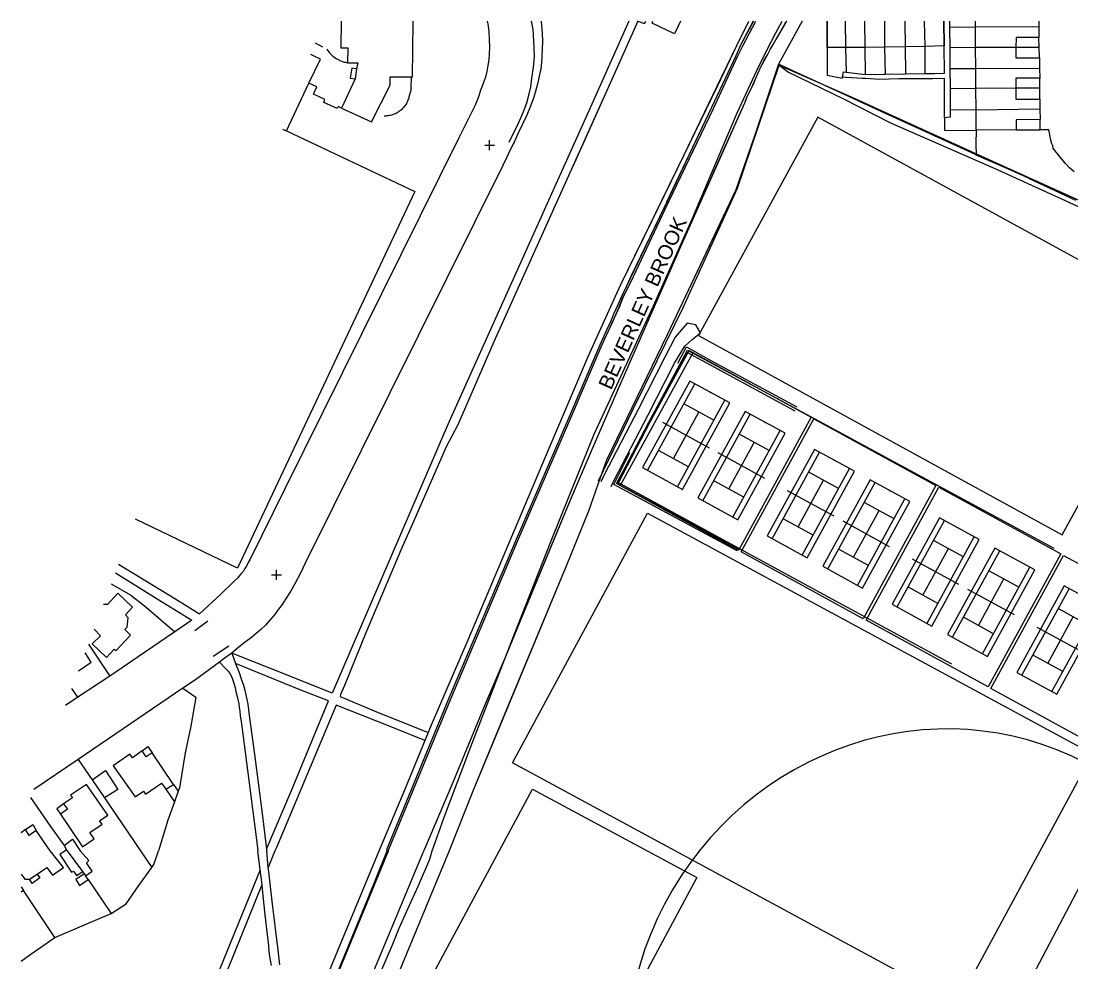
# Model space of a CAD drawing. Header units: millimetres. Extents: x 521005098 to 522149999836, y 174611071 to 175300000107.
# Drawn here: x 521550000236 to 521803461790, y 175072956988 to 175300000000 of the extents above; entities that cross this region are included whole.
import ezdxf

# ---------------------------------------------------------------- set-up
doc = ezdxf.new("R2010")
doc.units = ezdxf.units.MM
doc.header["$LTSCALE"] = 200
for name, color, linetype in [('0-35TEXT', 3, 'Continuous'), ('siteplan$0$0-35TEXT', 3, 'Continuous'), ('siteplan$0$siteplan$0$10', 1, 'Continuous'), ('siteplan$0$siteplan$0$11', 1, 'Continuous'), ('siteplan$0$siteplan$0$12', 1, 'Continuous'), ('siteplan$0$siteplan$0$13', 1, 'Continuous'), ('siteplan$0$siteplan$0$14', 1, 'Continuous'), ('siteplan$0$siteplan$0$15', 1, 'Continuous'), ('siteplan$0$siteplan$0$17', 1, 'Continuous'), ('siteplan$0$siteplan$0$18', 1, 'Continuous'), ('siteplan$0$siteplan$0$19', 1, 'Continuous'), ('siteplan$0$siteplan$0$20', 1, 'Continuous'), ('siteplan$0$siteplan$0$21', 1, 'Continuous'), ('siteplan$0$siteplan$0$23', 1, 'Continuous'), ('siteplan$0$siteplan$0$25', 1, 'Continuous'), ('siteplan$0$siteplan$0$26', 1, 'Continuous'), ('siteplan$0$siteplan$0$28', 1, 'Continuous'), ('siteplan$0$siteplan$0$34', 1, 'Continuous'), ('siteplan$0$siteplan$0$37', 1, 'Continuous'), ('siteplan$0$siteplan$0$5', 1, 'Continuous'), ('siteplan$0$siteplan$0$8', 1, 'Continuous'), ('siteplan$0$siteplan$0$9', 1, 'Continuous'), ('siteplan$0$siteplan$0$ARUP_TEXT', 2, 'Continuous')]:
    doc.layers.add(name, color=color, linetype=linetype)
doc.layers.get('siteplan$0$0-35TEXT').off()
doc.styles.add('siteplan$0$siteplan$0$Arial', font='arial.ttf', dxfattribs={"width": 0.65})

# ---------------------------------------------------------------- blocks, each defined once
blk = doc.blocks.new('siteplan$0$siteplan')
at = {"layer": 'siteplan$0$siteplan$0$10', "color": 8}
for p, q in [((21162.43, 75200), (21162.56, 75199.31)), ((21175.47, 75200), (21175.56, 75198.94)), ((21196.6, 75200), (21188, 75180.69)), ((21198.75, 75199.94), (21192.81, 75186.62)), ((21198.58, 75200), (21198.75, 75199.94)), ((21198.75, 75199.94), (21200.38, 75199.38)), ((21200.38, 75199.38), (21200.66, 75200)), ((21202.19, 75199.5), (21202.36, 75200)), ((21209.03, 75200), (21207.62, 75196.94)), ((21238.36, 75200), (21232.69, 75189.62)), ((21273.94, 75200), (21273.94, 75198.56)), ((21162.56, 75199.31), (21162.81, 75197.44)), ((21162.81, 75197.44), (21162.94, 75195.56)), ((21175.56, 75198.94), (21175.69, 75197.06)), ((21175.69, 75197.06), (21175.75, 75195.12)), ((21207.62, 75196.94), (21202.19, 75199.5)), ((21273.94, 75198.56), (21275, 75198.62)), ((21273.94, 75198.56), (21273.94, 75196.06)), ((21120.93, 75194.71), (21122.69, 75193.75)), ((21162.94, 75195.56), (21163, 75193.69)), ((21175.75, 75195.12), (21175.69, 75193.31)), ((21123.75, 75193.19), (21123.94, 75192.94)), ((21123.94, 75192.94), (21124.12, 75192.69)), ((21124.12, 75192.69), (21124.31, 75192.44)), ((21124.31, 75192.44), (21124.5, 75192.25)), ((21124.5, 75192.25), (21124.69, 75192)), ((21124.69, 75192), (21124.94, 75191.81)), ((21162.94, 75192.12), (21162.81, 75190.62)), ((21163, 75193.69), (21162.94, 75192.12)), ((21175.69, 75193.31), (21175.62, 75191.5)), ((21244.38, 75193.62), (21244.38, 75186.94)), ((21248.88, 75193.62), (21249, 75187.69)), ((21253.69, 75187.12), (21253.62, 75193.62)), ((21258.25, 75193.69), (21258.38, 75187.19)), ((21263.38, 75187.31), (21263.31, 75193.81)), ((21267.94, 75193.88), (21268, 75187.38)), ((21272.62, 75192.88), (21272.62, 75194)), ((21124.94, 75191.81), (21125.12, 75191.62)), ((21125.12, 75191.62), (21125.38, 75191.44)), ((21125.38, 75191.44), (21125.75, 75191.12)), ((21125.75, 75191.12), (21126, 75190.94)), ((21126, 75190.94), (21126.31, 75190.81)), ((21126.31, 75190.81), (21126.56, 75190.69)), ((21126.56, 75190.69), (21126.81, 75190.5)), ((21126.81, 75190.5), (21127.12, 75190.44)), ((21127.12, 75190.44), (21127.38, 75190.31)), ((21127.38, 75190.31), (21127.69, 75190.19)), ((21127.69, 75190.19), (21127.94, 75190.12)), ((21127.94, 75190.12), (21128.25, 75190.06)), ((21128.25, 75190.06), (21128.75, 75189.94)), ((21162.81, 75190.62), (21162.62, 75189.25)), ((21175.5, 75190), (21175.38, 75188.5)), ((21175.62, 75191.5), (21175.5, 75190)), ((21232.62, 75189.38), (21227, 75172.5)), ((21232.69, 75189.62), (21232.62, 75189.38)), ((21236.12, 75188), (21232.69, 75189.62)), ((21162.38, 75187.81), (21162, 75186.5)), ((21162.62, 75189.25), (21162.38, 75187.81)), ((21175.38, 75188.5), (21175, 75186.75)), ((21265.12, 75174.75), (21236.12, 75188)), ((21244.38, 75186.94), (21248.06, 75186.25)), ((21248.12, 75186.44), (21248.38, 75187.75)), ((21248.38, 75187.75), (21249, 75187.69)), ((21249, 75187.69), (21253.69, 75187.12)), ((21253.69, 75187.12), (21258.19, 75187.19)), ((21258.19, 75187.19), (21258.38, 75187.19)), ((21258.38, 75187.19), (21263.38, 75187.31)), ((21263.38, 75187.31), (21268, 75187.38)), ((21268, 75187.38), (21270.38, 75187.38)), ((21121.38, 75184.12), (21119.44, 75185)), ((21144.06, 75186.56), (21144, 75183.56)), ((21161.19, 75184.31), (21160.81, 75183.31)), ((21161.56, 75185.19), (21161.19, 75184.31)), ((21162, 75186.5), (21161.56, 75185.19)), ((21174.62, 75185.12), (21174.19, 75183.31)), ((21175, 75186.75), (21174.62, 75185.12)), ((21192.81, 75186.62), (21183.06, 75164.94)), ((21248.06, 75186.25), (21248.12, 75186.44)), ((21249, 75186.38), (21248.12, 75186.44)), ((21252.88, 75186.12), (21249, 75186.38)), ((21253.75, 75186.12), (21252.88, 75186.12)), ((21257, 75185.94), (21253.75, 75186.12)), ((21261.81, 75186.06), (21257, 75185.94)), ((21272.69, 75186.12), (21261.81, 75186.06)), ((21272.69, 75178.56), (21272.69, 75186.12)), ((21120.56, 75182.38), (21121.38, 75184.12)), ((21123.31, 75181.12), (21120.56, 75182.38)), ((21143.62, 75182), (21143.56, 75181.75)), ((21143.69, 75182.25), (21143.62, 75182)), ((21143.94, 75183), (21143.69, 75182.25)), ((21144, 75183.56), (21143.94, 75183)), ((21160.5, 75182.25), (21160.12, 75181.12)), ((21160.81, 75183.31), (21160.5, 75182.25)), ((21174.19, 75183.31), (21173.69, 75181.62)), ((21123, 75180.38), (21123.31, 75181.12)), ((21126.25, 75178.94), (21123, 75180.38)), ((21126.5, 75179.38), (21126.25, 75178.94)), ((21127.31, 75179), (21126.5, 75179.38)), ((21142.44, 75179.38), (21142.25, 75179.19)), ((21142.56, 75179.56), (21142.44, 75179.38)), ((21142.81, 75179.88), (21142.56, 75179.56)), ((21142.94, 75180.12), (21142.81, 75179.88)), ((21143.06, 75180.31), (21142.94, 75180.12)), ((21143.12, 75180.56), (21143.06, 75180.31)), ((21143.25, 75180.81), (21143.12, 75180.56)), ((21143.31, 75181), (21143.25, 75180.81)), ((21143.44, 75181.25), (21143.31, 75181)), ((21143.5, 75181.5), (21143.44, 75181.25)), ((21143.56, 75181.75), (21143.5, 75181.5)), ((21159.5, 75179.75), (21158.81, 75178.31)), ((21160.12, 75181.12), (21159.5, 75179.75)), ((21172.88, 75179.44), (21172, 75177.31)), ((21173.69, 75181.62), (21172.88, 75179.44)), ((21188, 75180.69), (21181.25, 75165.62)), ((21138.06, 75177.06), (21137.62, 75177.06)), ((21138.31, 75177.12), (21138.06, 75177.06)), ((21138.56, 75177.12), (21138.31, 75177.12)), ((21138.81, 75177.19), (21138.56, 75177.12)), ((21139.06, 75177.25), (21138.81, 75177.19)), ((21139.31, 75177.31), (21139.06, 75177.25)), ((21139.56, 75177.38), (21139.31, 75177.31)), ((21139.75, 75177.44), (21139.56, 75177.38)), ((21140, 75177.56), (21139.75, 75177.44)), ((21140.25, 75177.62), (21140, 75177.56)), ((21140.5, 75177.75), (21140.25, 75177.62)), ((21140.69, 75177.88), (21140.5, 75177.75)), ((21140.94, 75178), (21140.69, 75177.88)), ((21141.12, 75178.19), (21140.94, 75178)), ((21141.31, 75178.31), (21141.12, 75178.19)), ((21141.5, 75178.44), (21141.31, 75178.31)), ((21141.75, 75178.62), (21141.5, 75178.44)), ((21141.94, 75178.81), (21141.75, 75178.62)), ((21142.06, 75179), (21141.94, 75178.81)), ((21142.25, 75179.19), (21142.06, 75179)), ((21158.81, 75178.31), (21155.62, 75171.81)), ((21172, 75177.31), (21169.81, 75172.81)), ((21272.75, 75176.69), (21272.69, 75178.56)), ((21155.62, 75171.81), (21113.56, 75087.12)), ((21114, 75173.5), (21145, 75158.94)), ((21169.81, 75172.81), (21168.94, 75170.81)), ((21227, 75172.5), (21226.62, 75171.38)), ((21168.94, 75170.81), (21168, 75168.94)), ((21226.62, 75171.38), (21222.38, 75159.31)), ((21167.12, 75167.06), (21166.19, 75165.19)), ((21168, 75168.94), (21167.12, 75167.06)), ((21166.19, 75165.19), (21118.5, 75069.31)), ((21222.38, 75159.31), (21205.81, 75124.38)), ((21145, 75158.94), (21102.19, 75068.12)), ((21205.81, 75124.38), (21191.19, 75094.12)), ((21208.38, 75117.5), (21210.5, 75121.44)), ((21210.5, 75121.44), (21216.56, 75118.12)), ((21210.62, 75120.12), (21201.75, 75103.44)), ((21236.69, 75106), (21210.62, 75120.12)), ((21216.56, 75118.12), (21237.12, 75107)), ((21201.75, 75103.44), (21193.94, 75088.44)), ((21192.94, 75088.31), (21196.81, 75096)), ((21191.19, 75094.12), (21189.69, 75089.88)), ((21189.69, 75089.88), (21186.88, 75081.88)), ((21222.75, 75072.31), (21192.94, 75088.31)), ((21193.94, 75088.44), (21223, 75072.81)), ((21113.56, 75087.12), (21105.25, 75070.25)), ((21186.88, 75081.88), (21181.62, 75069)), ((21102.19, 75068.12), (21077.63, 75079.92)), ((21105.25, 75070.25), (21104.81, 75069.5)), ((21073.54, 75069.08), (21087.06, 75060.81)), ((21104, 75068), (21103.62, 75067.38)), ((21104.38, 75068.62), (21104, 75068)), ((21104.81, 75069.5), (21104.38, 75068.62)), ((21118.5, 75069.31), (21117.38, 75066.88)), ((21181.62, 75069), (21159, 75014.38)), ((21072.77, 75067.02), (21083.88, 75060.12)), ((21102.19, 75065.69), (21101.38, 75065)), ((21102.81, 75066.44), (21102.19, 75065.69)), ((21103.19, 75066.88), (21102.81, 75066.44)), ((21103.62, 75067.38), (21103.19, 75066.88)), ((21117.38, 75066.88), (21116.06, 75064.38)), ((21071.76, 75064.35), (21076.5, 75061.62)), ((21101.38, 75065), (21098.12, 75061.81)), ((21116.06, 75064.38), (21115, 75062.5)), ((21076.5, 75061.62), (21080.19, 75058.75)), ((21083.88, 75060.12), (21091.19, 75055.62)), ((21087.06, 75060.81), (21093.06, 75057.12)), ((21098.12, 75061.81), (21093.06, 75057.12)), ((21113.81, 75060.62), (21113, 75059.38)), ((21115, 75062.5), (21113.81, 75060.62)), ((21080.19, 75058.75), (21087.12, 75052.81)), ((21112.12, 75058.25), (21111.12, 75056.88)), ((21113, 75059.38), (21112.12, 75058.25)), ((21091.19, 75055.62), (21087.12, 75052.81)), ((21095.06, 75055.31), (21091.88, 75053)), ((21110, 75055.56), (21108.94, 75054.38)), ((21111.12, 75056.88), (21110, 75055.56)), ((21086.88, 75052.62), (21071.38, 75042.12)), ((21087.12, 75052.81), (21086.88, 75052.62)), ((21107.75, 75053.25), (21106.69, 75052.38)), ((21108.94, 75054.38), (21107.75, 75053.25)), ((21103.81, 75050.12), (21102.12, 75048.75)), ((21105.56, 75051.38), (21103.81, 75050.12)), ((21106.69, 75052.38), (21105.56, 75051.38)), ((21066.27, 75049.79), (21071.38, 75042.12)), ((21096.38, 75046.88), (21100.12, 75049.38)), ((21100.62, 75047.5), (21099, 75046.31)), ((21100.81, 75047.62), (21100.62, 75047.5)), ((21102.12, 75048.75), (21100.81, 75047.62)), ((21100.81, 75047.62), (21101.69, 75045.12)), ((21097.88, 75045.5), (21091.81, 75041.06)), ((21099, 75046.31), (21097.88, 75045.5)), ((21097.88, 75045.5), (21099.38, 75043.88)), ((21101.69, 75045.12), (21102.62, 75042.94)), ((21099.38, 75043.88), (21099.88, 75043.38)), ((21099.88, 75043.38), (21100.25, 75042.88)), ((21100.25, 75042.88), (21100.62, 75042.31)), ((21102.62, 75042.94), (21103.12, 75041.44)), ((21071.38, 75042.12), (21063.69, 75037)), ((21091.81, 75041.06), (21089.06, 75039.19)), ((21100.62, 75042.31), (21100.94, 75041.62)), ((21100.94, 75041.62), (21101.38, 75040.19)), ((21101.38, 75040.19), (21101.62, 75039.25)), ((21103.12, 75041.44), (21103.62, 75039.94)), ((21103.62, 75039.94), (21103.94, 75038.75)), ((21063.69, 75037), (21062.25, 75039.15)), ((21089.06, 75039.19), (21063.81, 75022)), ((21089.06, 75039.19), (21092.19, 75037)), ((21101.62, 75039.25), (21101.81, 75038.38)), ((21101.81, 75038.38), (21102.12, 75037.19)), ((21103.94, 75038.75), (21104.19, 75037.62)), ((21104.19, 75037.62), (21104.5, 75036.44)), ((21063.69, 75037), (21060.69, 75035)), ((21092.19, 75037), (21090.94, 75030.06)), ((21102.12, 75037.19), (21102.38, 75036.12)), ((21102.38, 75036.12), (21102.56, 75035.38)), ((21102.56, 75035.38), (21102.62, 75034.62)), ((21104.5, 75036.44), (21104.69, 75035.31)), ((21104.69, 75035.31), (21104.88, 75034)), ((21102.62, 75034.62), (21102.81, 75033.62)), ((21102.81, 75033.62), (21102.88, 75032.56)), ((21102.88, 75032.56), (21103, 75031.62)), ((21104.88, 75034), (21105.06, 75032.62)), ((21105.06, 75032.62), (21106.19, 75023.88)), ((21090.94, 75030.06), (21089.62, 75023.62)), ((21103, 75031.62), (21103.19, 75030.56)), ((21103.19, 75030.56), (21106.69, 75003.25)), ((21089.62, 75023.62), (21088.19, 75015.19)), ((21106.19, 75023.88), (21108.06, 75009.62)), ((21063.81, 75022), (21053.06, 75014.77)), ((21063.81, 75022), (21067.19, 75017.12)), ((21067.19, 75017.12), (21070.38, 75019.31)), ((21067.19, 75017.12), (21070.12, 75012.75)), ((21070.38, 75019.31), (21073.38, 75014.75)), ((21073.38, 75014.75), (21070.12, 75012.75)), ((21084.94, 75014.81), (21087, 75011.81)), ((21086.81, 75016), (21087.88, 75014.38)), ((21088.19, 75015.19), (21087.88, 75014.38)), ((21052.31, 75012.81), (21057.12, 75005.88)), ((21070.12, 75012.75), (21078.81, 75000)), ((21087.88, 75014.38), (21087, 75011.81)), ((21159, 75014.38), (21153.25, 75000)), ((21087, 75011.81), (21085.38, 75007.38)), ((21108.06, 75009.62), (21109.19, 75000.38)), ((21085.38, 75007.38), (21083.12, 75000)), ((21057.12, 75005.88), (21060.38, 75001.25)), ((21060.38, 75001.25), (21062.38, 75002.81)), ((21062.38, 75002.81), (21064.25, 75000)), ((21106.69, 75003.25), (21107.12, 75000)), ((21060.62, 75000), (21059.38, 74999.12)), ((21060.38, 75001.25), (21061, 75000.25)), ((21061, 75000.25), (21060.62, 75000)), ((21061, 75000.25), (21061.19, 75000)), ((21064.88, 74995), (21061.19, 75000)), ((21066.38, 74997.62), (21064.25, 75000)), ((21078.81, 75000), (21081.56, 74996)), ((21082.06, 74996.69), (21083.12, 75000)), ((21107.69, 74995.44), (21107.12, 75000)), ((21109.19, 75000.38), (21109.25, 75000)), ((21109.62, 74996), (21109.25, 75000)), ((21153.25, 75000), (21138, 74963.25)), ((21059.38, 74999.12), (21062.19, 74994.88)), ((21065.81, 74997.12), (21066.38, 74997.62)), ((21067.19, 74995.06), (21065.81, 74997.12)), ((21062.19, 74994.88), (21062.69, 74995.12)), ((21062.69, 74995.12), (21063.38, 74994.06)), ((21065.25, 74994.44), (21063.19, 74993.06)), ((21063.38, 74994.06), (21064.88, 74995)), ((21064.88, 74995), (21065.25, 74994.44)), ((21065.25, 74994.44), (21065.56, 74993.94)), ((21065.56, 74993.94), (21067.19, 74995.06)), ((21078.44, 74991.62), (21081.56, 74996)), ((21081.56, 74996), (21082.06, 74996.69)), ((21108.12, 74991.88), (21107.69, 74995.44)), ((21109.75, 74994.94), (21109.62, 74996)), ((21110.56, 74987.88), (21109.75, 74994.94)), ((21063.19, 74993.06), (21064.12, 74991.62)), ((21064.12, 74991.62), (21066.19, 74993.06)), ((21066.19, 74993.06), (21065.56, 74993.94)), ((21066.19, 74993.06), (21071.75, 74984.88)), ((21108.25, 74990.75), (21108.12, 74991.88)), ((21050, 74991.3), (21050.56, 74990.44)), ((21058.12, 74979.12), (21050.56, 74990.44)), ((21075.38, 74987.25), (21078.44, 74991.62)), ((21108.88, 74984.56), (21108.25, 74990.75)), ((21071.75, 74984.88), (21075.38, 74987.25)), ((21111.31, 74981.88), (21110.56, 74987.88)), ((21065.31, 74982.12), (21071.75, 74984.88)), ((21109.75, 74977.06), (21108.88, 74984.56)), ((21058.12, 74979.12), (21065.31, 74982.12)), ((21112.12, 74975.44), (21111.31, 74981.88)), ((21052.12, 74974.94), (21058.12, 74979.12)), ((21109.88, 74975.69), (21109.75, 74977.06)), ((21050, 74973.41), (21052.12, 74974.94)), ((21110.12, 74974), (21109.88, 74975.69)), ((21110.38, 74972.38), (21110.12, 74974)), ((21112.44, 74972.5), (21112.12, 74975.44))]:
    blk.add_line(p, q, dxfattribs=at)
at = {"layer": 'siteplan$0$siteplan$0$11', "color": 8}
for p, q in [((21224.06, 75194.06), (21227.18, 75200)), ((21233.62, 75198.19), (21234.5, 75199.69)), ((21234.5, 75199.69), (21234.68, 75200)), ((21232.75, 75196.69), (21233.62, 75198.19)), ((21231.38, 75194.31), (21232.06, 75195.5)), ((21232.06, 75195.5), (21232.75, 75196.69)), ((21222.81, 75191.44), (21224.06, 75194.06)), ((21230.06, 75191.88), (21230.69, 75193.12)), ((21230.69, 75193.12), (21231.38, 75194.31)), ((21217, 75178.88), (21222.81, 75191.44)), ((21228.38, 75188.81), (21229.19, 75190.38)), ((21229.19, 75190.38), (21230.06, 75191.88)), ((21227.19, 75186.19), (21228.38, 75188.81)), ((21226, 75183.5), (21226.62, 75184.81)), ((21226.62, 75184.81), (21227.19, 75186.19)), ((21224.56, 75180.31), (21225.19, 75181.94)), ((21225.19, 75181.94), (21226, 75183.5)), ((21218.88, 75167.56), (21224.56, 75180.31)), ((21206.06, 75156.19), (21217, 75178.88)), ((21212.69, 75153.62), (21218.88, 75167.56))]:
    blk.add_line(p, q, dxfattribs=at)
at = {"layer": 'siteplan$0$siteplan$0$12', "color": 8}
for p, q in [((21222.69, 75194.25), (21225.49, 75200)), ((21217.94, 75184.31), (21222.69, 75194.25)), ((21209.88, 75167.62), (21217.94, 75184.31)), ((21204.56, 75156.75), (21209.88, 75167.62))]:
    blk.add_line(p, q, dxfattribs=at)
at = {"layer": 'siteplan$0$siteplan$0$13', "color": 8}
for p, q in [((21226.62, 75200), (21223.62, 75194.31)), ((21223.62, 75194.31), (21222.38, 75191.62)), ((21222.38, 75191.62), (21216.56, 75179.12)), ((21216.56, 75179.12), (21205.69, 75156.31))]:
    blk.add_line(p, q, dxfattribs=at)
at = {"layer": 'siteplan$0$siteplan$0$14', "color": 8}
for p, q in [((21244.38, 75193.62), (21244.38, 75200)), ((21272.55, 75200), (21272.62, 75194)), ((21280.19, 75198.62), (21280.19, 75200)), ((21295.5, 75200), (21295.5, 75198.69)), ((21280.19, 75193.62), (21280.19, 75198.62)), ((21295.5, 75198.69), (21295.5, 75196.06)), ((21290, 75196.06), (21289.94, 75193.62)), ((21295.5, 75196.06), (21290, 75196.06)), ((21248.88, 75193.62), (21244.38, 75193.62)), ((21253.62, 75193.62), (21248.88, 75193.62)), ((21258.25, 75193.69), (21253.62, 75193.62)), ((21263.31, 75193.81), (21258.25, 75193.69)), ((21267.94, 75193.88), (21263.31, 75193.81)), ((21272.62, 75194), (21267.94, 75193.88)), ((21280.31, 75188.56), (21280.19, 75193.62)), ((21289.94, 75193.62), (21289.94, 75191.12)), ((21289.94, 75191.12), (21295.62, 75191.12)), ((21295.62, 75191.12), (21295.62, 75188.62)), ((21280.31, 75183.75), (21280.31, 75188.56)), ((21295.62, 75188.62), (21295.69, 75186.19)), ((21295.69, 75186.19), (21289.94, 75186.25)), ((21289.94, 75186.25), (21289.94, 75183.81)), ((21280.38, 75178.62), (21280.31, 75183.75)), ((21289.94, 75183.81), (21289.94, 75181.19)), ((21289.94, 75181.19), (21295.69, 75181.19)), ((21295.69, 75181.19), (21295.69, 75178.81)), ((21280.38, 75173.69), (21280.38, 75178.62)), ((21295.69, 75178.81), (21295.75, 75176.25)), ((21295.75, 75176.25), (21290, 75176.19)), ((21290, 75176.19), (21290, 75173.81)), ((21290, 75173.81), (21280.38, 75173.69))]:
    blk.add_line(p, q, dxfattribs=at)
at = {"layer": 'siteplan$0$siteplan$0$15', "color": 8}
for p, q in [((21226.61, 75200), (21223.61, 75194.31)), ((21223.61, 75194.31), (21222.37, 75191.62)), ((21222.37, 75191.62), (21216.55, 75179.12)), ((21216.55, 75179.12), (21204.99, 75154.88)), ((21204.99, 75154.88), (21197.18, 75138.62)), ((21197.18, 75138.62), (21195.99, 75136.12)), ((21194.8, 75133.62), (21193.93, 75131.56)), ((21195.99, 75136.12), (21194.8, 75133.62)), ((21193.93, 75131.56), (21192.99, 75129.5)), ((21192.99, 75129.5), (21192.18, 75127.5)), ((21192.18, 75127.5), (21191.19, 75125.5)), ((21190.37, 75123.62), (21189.5, 75121.69)), ((21191.19, 75125.5), (21190.37, 75123.62)), ((21189.5, 75121.69), (21181.69, 75103.44)), ((21181.69, 75103.44), (21169.38, 75075)), ((21169.38, 75075), (21153.19, 75036.81)), ((21153.19, 75036.81), (21138.12, 75000.19)), ((21133.62, 74988.38), (21138.31, 75000)), ((21138.12, 75000.19), (21138.31, 75000)), ((21126.06, 74970), (21133.62, 74988.38))]:
    blk.add_line(p, q, dxfattribs=at)
at = {"layer": 'siteplan$0$siteplan$0$17', "color": 8}
for p, q in [((21129.75, 75188.62), (21129.38, 75186.25)), ((21130.94, 75188.44), (21129.75, 75188.62)), ((21129.38, 75186.25), (21130.56, 75186.06))]:
    blk.add_line(p, q, dxfattribs=at)
at = {"layer": 'siteplan$0$siteplan$0$18', "color": 8}
for p, q in [((21196.6, 75200), (21188, 75180.69)), ((21198.75, 75199.94), (21192.81, 75186.62)), ((21198.58, 75200), (21198.75, 75199.94)), ((21198.75, 75199.94), (21200.38, 75199.38)), ((21200.38, 75199.38), (21200.66, 75200)), ((21222.68, 75194.25), (21225.49, 75200)), ((21217.93, 75184.31), (21222.68, 75194.25)), ((21192.81, 75186.62), (21164.06, 75122.69)), ((21209.87, 75167.62), (21217.93, 75184.31)), ((21249, 75186.38), (21248.12, 75186.44)), ((21252.88, 75186.12), (21249, 75186.38)), ((21253.75, 75186.12), (21252.88, 75186.12)), ((21257, 75185.94), (21253.75, 75186.12)), ((21261.81, 75186.06), (21257, 75185.94)), ((21269.81, 75186.06), (21261.81, 75186.06)), ((21188, 75180.69), (21153.25, 75103.5)), ((21202.11, 75151.75), (21209.87, 75167.62)), ((21194.68, 75136.5), (21202.11, 75151.75)), ((21194.18, 75135.44), (21194.68, 75136.5)), ((21186.81, 75119.12), (21194.18, 75135.44)), ((21164.06, 75122.69), (21155.38, 75102.69)), ((21176.49, 75094.94), (21186.81, 75119.12)), ((21153.25, 75103.5), (21125.06, 75038)), ((21155.38, 75102.69), (21152.62, 75097.5)), ((21152.62, 75097.5), (21144.38, 75078.81)), ((21166.81, 75072.12), (21176.49, 75094.94)), ((21144.38, 75078.81), (21141.81, 75073)), ((21141.81, 75073), (21133.19, 75052.5)), ((21157.81, 75050.88), (21166.81, 75072.12)), ((21133.19, 75052.5), (21128, 75039.81)), ((21149, 75030.38), (21157.81, 75050.88)), ((21115.62, 75041.75), (21100.81, 75047.62)), ((21117.5, 75038.75), (21101.69, 75045.12)), ((21125.06, 75038), (21115.62, 75041.75)), ((21124.12, 75036.12), (21117.5, 75038.75)), ((21127.06, 75037.69), (21126.94, 75037.19)), ((21128, 75039.81), (21127.06, 75037.69)), ((21115.25, 75014.5), (21124.12, 75036.12)), ((21126, 75035.12), (21123.38, 75028.75)), ((21138.62, 75030.12), (21126, 75035.12)), ((21126.94, 75037.19), (21135.19, 75033.75)), ((21135.19, 75033.75), (21148.19, 75028.5)), ((21147.38, 75026.56), (21138.62, 75030.12)), ((21142.56, 75014.69), (21149, 75030.38)), ((21123.38, 75028.75), (21111.62, 75000.81)), ((21148.19, 75028.5), (21147.38, 75026.56)), ((21079.25, 75024.06), (21080.62, 75025.12)), ((21079.25, 75024.06), (21080.62, 75025.12)), ((21080.62, 75025.12), (21081.62, 75023.62)), ((21080.62, 75025.12), (21081.62, 75023.62)), ((21109.19, 75000.38), (21115.25, 75014.5)), ((21136.38, 75000), (21142.56, 75014.69)), ((21060.25, 75011.31), (21058.62, 75010.12)), ((21058.62, 75010.12), (21059.5, 75008.81)), ((21111.25, 75000), (21109.62, 74996)), ((21111.62, 75000.81), (21111.25, 75000)), ((21126.38, 74975.94), (21136.38, 75000)), ((21053.88, 74994.38), (21054.5, 74993.44)), ((21107.69, 74995.44), (21082.31, 74933.44)), ((21052.69, 74992.12), (21052.06, 74993.12)), ((21054.5, 74993.44), (21052.69, 74992.12)), ((21084.19, 74932.62), (21108.12, 74991.88)), ((21050.56, 74990.44), (21050, 74990.06)), ((21117.69, 74954.69), (21126.38, 74975.94))]:
    blk.add_line(p, q, dxfattribs=at)
at = {"layer": 'siteplan$0$siteplan$0$19', "color": 8}
for p, q in [((21232.87, 75189.4), (21235.1, 75187.7)), ((21235.1, 75187.7), (21248.23, 75181.36)), ((21248.23, 75181.36), (21259.68, 75175.43)), ((21259.68, 75175.43), (21285.4, 75164.24)), ((21285.4, 75164.24), (21314.5, 75150.96)), ((21210.67, 75127.18), (21207.74, 75123.78)), ((21212.78, 75126.74), (21210.67, 75127.18)), ((21213.89, 75124.86), (21212.78, 75126.74)), ((21207.74, 75123.78), (21205.29, 75118.94)), ((21211.86, 75123.24), (21213.89, 75124.86)), ((21207.69, 75117.71), (21210.07, 75121.63)), ((21210.07, 75121.63), (21211.86, 75123.24)), ((21205.29, 75118.94), (21198.86, 75106.36)), ((21201.25, 75105.11), (21207.69, 75117.71)), ((21198.86, 75106.36), (21190.64, 75090.58)), ((21193.04, 75089.33), (21201.25, 75105.11)), ((21190.64, 75090.58), (21189.84, 75088.92)), ((21192.31, 75087.84), (21193.04, 75089.33))]:
    blk.add_line(p, q, dxfattribs=at)
at = {"layer": 'siteplan$0$siteplan$0$20', "color": 8}
for p, q in [((21238.37, 75200), (21232.68, 75189.62)), ((21232.61, 75189.38), (21226.99, 75172.5)), ((21232.68, 75189.62), (21232.61, 75189.38)), ((21226.99, 75172.5), (21226.61, 75171.38)), ((21226.61, 75171.38), (21222.37, 75159.31)), ((21222.37, 75159.31), (21216.18, 75146.25)), ((21216.18, 75146.25), (21205.81, 75124.38)), ((21205.81, 75124.38), (21191.19, 75094.12)), ((21191.19, 75094.12), (21189.68, 75089.88)), ((21189.68, 75089.88), (21186.88, 75081.88)), ((21186.88, 75081.88), (21181.62, 75069)), ((21181.62, 75069), (21166.12, 75031.69)), ((21166.12, 75031.69), (21159, 75014.38)), ((21159, 75014.38), (21153.25, 75000)), ((21153.25, 75000), (21138, 74963.25))]:
    blk.add_line(p, q, dxfattribs=at)
at = {"layer": 'siteplan$0$siteplan$0$21', "color": 8}
for p, q in [((21242.19, 75176.82), (21213.38, 75124.19)), ((21329.91, 75128.8), (21242.19, 75176.82)), ((21301.1, 75076.17), (21329.91, 75128.8)), ((21213.38, 75124.19), (21301.1, 75076.17)), ((21168.54, 75021.2), (21201.06, 75081.38)), ((21201.06, 75081.38), (21308.39, 75023.37)), ((21308.39, 75023.37), (21275.87, 74963.19)), ((21275.87, 74963.19), (21168.54, 75021.2)), ((21277.09, 74937.88), (21319.67, 75018.75)), ((21130.69, 74935.61), (21173.34, 75014.86)), ((21173.34, 75014.86), (21212.97, 74993.53)), ((21212.97, 74993.53), (21170.32, 74914.28))]:
    blk.add_line(p, q, dxfattribs=at)
blk.add_ellipse((21270.74, 74952.73), major_axis=(35.95, 68.46), ratio=0.957346, start_param=0, end_param=6.283175, dxfattribs=at)
at = {"layer": 'siteplan$0$siteplan$0$23', "color": 8}
for p, q in [((21222.69, 75194.25), (21225.49, 75200)), ((21217.94, 75184.31), (21222.69, 75194.25)), ((21209.88, 75167.62), (21217.94, 75184.31)), ((21194.69, 75136.5), (21209.88, 75167.62)), ((21194.19, 75135.44), (21194.69, 75136.5)), ((21186.81, 75119.12), (21194.19, 75135.44)), ((21176.5, 75094.94), (21186.81, 75119.12)), ((21157.81, 75050.88), (21176.5, 75094.94)), ((21149, 75030.38), (21157.81, 75050.88)), ((21142.56, 75014.69), (21149, 75030.38)), ((21136.38, 75000), (21142.56, 75014.69)), ((21126.38, 74975.94), (21136.38, 75000)), ((21117.69, 74954.69), (21126.38, 74975.94))]:
    blk.add_line(p, q, dxfattribs=at)
at = {"layer": 'siteplan$0$siteplan$0$25', "color": 8}
for p, q in [((21222.81, 75159.71), (21232.87, 75189.4)), ((21232.87, 75189.4), (21250.22, 75181.71)), ((21250.22, 75181.71), (21285.2, 75165.84)), ((21285.2, 75165.84), (21315.2, 75152.26)), ((21209.78, 75131.14), (21222.81, 75159.71)), ((21203.44, 75118.16), (21209.78, 75131.14)), ((21202.85, 75106), (21210.76, 75120.66)), ((21210.76, 75120.66), (21240.44, 75104.7)), ((21197.75, 75106.62), (21203.44, 75118.16)), ((21189.27, 75089.17), (21197.75, 75106.62)), ((21201.36, 75103.18), (21202.85, 75106)), ((21240.44, 75104.7), (21264.45, 75091.66)), ((21193.84, 75088.84), (21201.36, 75103.18)), ((21264.45, 75091.66), (21299.05, 75072.92)), ((21233.48, 75067.24), (21193.84, 75088.84)), ((21274.48, 75044.99), (21233.48, 75067.24))]:
    blk.add_line(p, q, dxfattribs=at)
at = {"layer": 'siteplan$0$siteplan$0$26', "color": 8}
for p, q in [((21193.6, 75088.49), (21211.15, 75120.58)), ((21194.52, 75087.99), (21212.07, 75120.07)), ((21211.15, 75120.58), (21240.57, 75104.49)), ((21211.29, 75113.2), (21199.88, 75092.35)), ((21201.09, 75091.69), (21212.49, 75112.55)), ((21220.91, 75107.94), (21211.29, 75113.2)), ((21208.31, 75087.74), (21219.71, 75108.6)), ((21216.1, 75110.57), (21216.01, 75110.4)), ((21207.33, 75094.53), (21213.47, 75105.76)), ((21209.51, 75087.09), (21220.91, 75107.94)), ((21217.08, 75103.79), (21209.86, 75107.73)), ((21224.66, 75105.89), (21213.26, 75085.04)), ((21234.29, 75100.63), (21224.66, 75105.89)), ((21216.01, 75097.07), (21204.79, 75103.22)), ((21214.46, 75084.38), (21225.86, 75105.23)), ((21240.57, 75104.49), (21223.02, 75072.4)), ((21223.7, 75072.03), (21241.24, 75104.12)), ((21229.47, 75103.26), (21229.38, 75103.08)), ((21241.24, 75104.12), (21270.66, 75088.03)), ((21221.68, 75080.43), (21233.08, 75101.29)), ((21220.7, 75087.22), (21226.84, 75098.45)), ((21222.88, 75079.77), (21234.29, 75100.63)), ((21230.45, 75096.47), (21223.23, 75100.42)), ((21210.94, 75092.56), (21203.72, 75096.5)), ((21229.38, 75089.76), (21218.16, 75095.9)), ((21241.39, 75096.75), (21229.98, 75075.89)), ((21231.18, 75075.23), (21242.59, 75096.09)), ((21251.01, 75091.48), (21241.39, 75096.75)), ((21246.2, 75094.11), (21246.1, 75093.94)), ((21199.88, 75092.35), (21209.51, 75087.09)), ((21238.4, 75071.28), (21249.81, 75092.14)), ((21239.6, 75070.63), (21251.01, 75091.48)), ((21247.18, 75087.33), (21239.96, 75091.28)), ((21223.02, 75072.4), (21193.6, 75088.49)), ((21204.7, 75089.72), (21204.79, 75089.89)), ((21224.31, 75085.24), (21217.09, 75089.19)), ((21237.42, 75078.07), (21243.57, 75089.3)), ((21254.76, 75089.43), (21243.35, 75068.58)), ((21244.55, 75067.92), (21255.96, 75088.78)), ((21270.66, 75088.03), (21253.12, 75055.94)), ((21264.38, 75084.17), (21254.76, 75089.43)), ((21246.11, 75080.62), (21234.88, 75086.76)), ((21253.79, 75055.57), (21271.34, 75087.66)), ((21259.57, 75086.8), (21259.47, 75086.63)), ((21271.34, 75087.66), (21300.76, 75071.57)), ((21213.26, 75085.04), (21222.88, 75079.77)), ((21251.77, 75063.97), (21263.18, 75084.83)), ((21252.98, 75063.31), (21264.38, 75084.17)), ((21260.55, 75080.01), (21253.33, 75083.96)), ((21218.07, 75082.41), (21218.16, 75082.58)), ((21250.79, 75070.76), (21256.94, 75081.99)), ((21241.03, 75076.1), (21233.81, 75080.05)), ((21259.48, 75073.3), (21248.25, 75079.44)), ((21271.48, 75080.29), (21260.07, 75059.43)), ((21261.28, 75058.77), (21272.68, 75079.63)), ((21281.11, 75075.02), (21271.48, 75080.29)), ((21229.98, 75075.89), (21239.6, 75070.63)), ((21268.5, 75054.83), (21279.9, 75075.68)), ((21276.29, 75077.65), (21276.2, 75077.48)), ((21234.79, 75073.26), (21234.89, 75073.43)), ((21267.52, 75061.61), (21273.66, 75072.84)), ((21269.7, 75054.17), (21281.11, 75075.02)), ((21277.27, 75070.87), (21270.05, 75074.82)), ((21284.85, 75072.97), (21273.45, 75052.12)), ((21294.48, 75067.71), (21284.85, 75072.97)), ((21253.12, 75055.94), (21223.7, 75072.03)), ((21254.41, 75068.78), (21247.18, 75072.73)), ((21276.2, 75064.16), (21264.98, 75070.3)), ((21274.65, 75051.46), (21286.05, 75072.32)), ((21300.76, 75071.57), (21283.21, 75039.48)), ((21283.89, 75039.11), (21301.44, 75071.2)), ((21289.66, 75070.34), (21289.57, 75070.17)), ((21301.44, 75071.2), (21330.85, 75055.11)), ((21243.35, 75068.58), (21252.98, 75063.31)), ((21281.87, 75047.51), (21293.27, 75068.37)), ((21283.07, 75046.86), (21294.48, 75067.71)), ((21248.16, 75065.95), (21248.26, 75066.12)), ((21280.89, 75054.3), (21287.03, 75065.53)), ((21290.64, 75063.56), (21283.42, 75067.5)), ((21271.13, 75059.64), (21263.91, 75063.59)), ((21289.58, 75056.84), (21278.35, 75062.98)), ((21301.58, 75063.83), (21290.17, 75042.97)), ((21291.37, 75042.32), (21302.78, 75063.17)), ((21311.2, 75058.56), (21301.58, 75063.83)), ((21260.07, 75059.43), (21269.7, 75054.17)), ((21298.59, 75038.37), (21310, 75059.22)), ((21299.8, 75037.71), (21311.2, 75058.56)), ((21307.37, 75054.41), (21300.15, 75058.36)), ((21283.21, 75039.48), (21253.79, 75055.57)), ((21264.89, 75056.8), (21264.98, 75056.98)), ((21284.5, 75052.32), (21277.28, 75056.27)), ((21297.61, 75045.15), (21303.76, 75056.38)), ((21306.3, 75047.7), (21295.07, 75053.84)), ((21273.45, 75052.12), (21283.07, 75046.86)), ((21278.26, 75049.49), (21278.35, 75049.66)), ((21301.22, 75043.18), (21294, 75047.13)), ((21290.17, 75042.97), (21299.8, 75037.71)), ((21294.98, 75040.34), (21295.08, 75040.52)), ((21313.31, 75023.03), (21283.89, 75039.11))]:
    blk.add_line(p, q, dxfattribs=at)
at = {"layer": 'siteplan$0$siteplan$0$28', "color": 8}
for p, q in [((21226.62, 75200), (21223.62, 75194.31)), ((21223.62, 75194.31), (21222.38, 75191.62)), ((21222.38, 75191.62), (21216.56, 75179.12)), ((21216.56, 75179.12), (21205, 75154.88)), ((21205, 75154.88), (21196, 75136.12)), ((21194.81, 75133.62), (21193.94, 75131.56)), ((21196, 75136.12), (21194.81, 75133.62)), ((21193.94, 75131.56), (21193, 75129.5)), ((21193, 75129.5), (21192.19, 75127.5)), ((21192.19, 75127.5), (21191.19, 75125.5)), ((21191.19, 75125.5), (21189.5, 75121.69)), ((21189.5, 75121.69), (21181.69, 75103.44)), ((21181.69, 75103.44), (21169.38, 75075)), ((21169.38, 75075), (21153.19, 75036.81)), ((21153.19, 75036.81), (21138.12, 75000.19)), ((21138.12, 75000.19), (21138.31, 75000))]:
    blk.add_line(p, q, dxfattribs=at)
at = {"layer": 'siteplan$0$siteplan$0$34', "color": 8}
for p, q in [((21232, 75197.12), (21233.53, 75200)), ((21229.94, 75193.12), (21232, 75197.12)), ((21227.38, 75187.88), (21229.94, 75193.12)), ((21224.88, 75182.56), (21227.38, 75187.88)), ((21222.75, 75177.88), (21224.88, 75182.56)), ((21220.69, 75173.12), (21222.75, 75177.88)), ((21211.81, 75152.12), (21220.69, 75173.12)), ((21202.5, 75131.38), (21211.81, 75152.12)), ((21188.19, 75100.44), (21202.5, 75131.38)), ((21177.88, 75074.69), (21188.19, 75100.44)), ((21168.81, 75051.62), (21177.88, 75074.69)), ((21158.38, 75024.88), (21168.81, 75051.62)), ((21152, 75007.88), (21158.38, 75024.88)), ((21149.19, 75000), (21152, 75007.88)), ((21148.56, 74998), (21149.19, 75000)), ((21145.88, 74991.62), (21148.56, 74998)), ((21144.12, 74987.81), (21145.88, 74991.62)), ((21141.19, 74981.31), (21144.12, 74987.81)), ((21139.62, 74977.31), (21141.19, 74981.31)), ((21136.81, 74970.81), (21139.62, 74977.31))]:
    blk.add_line(p, q, dxfattribs=at)
at = {"layer": 'siteplan$0$siteplan$0$37', "color": 8}
for p, q in [((21224.06, 75194.06), (21227.18, 75200)), ((21233.62, 75198.19), (21234.5, 75199.69)), ((21234.5, 75199.69), (21234.68, 75200)), ((21232.75, 75196.69), (21233.62, 75198.19)), ((21231.38, 75194.31), (21232.06, 75195.5)), ((21232.06, 75195.5), (21232.75, 75196.69)), ((21222.81, 75191.44), (21224.06, 75194.06)), ((21230.06, 75191.88), (21230.69, 75193.12)), ((21230.69, 75193.12), (21231.38, 75194.31)), ((21217, 75178.88), (21222.81, 75191.44)), ((21228.38, 75188.81), (21229.19, 75190.38)), ((21229.19, 75190.38), (21230.06, 75191.88)), ((21227.19, 75186.19), (21228.38, 75188.81)), ((21226, 75183.5), (21226.62, 75184.81)), ((21226.62, 75184.81), (21227.19, 75186.19)), ((21224.56, 75180.31), (21225.19, 75181.94)), ((21225.19, 75181.94), (21226, 75183.5)), ((21209.12, 75145.62), (21224.56, 75180.31)), ((21205.38, 75154.69), (21217, 75178.88)), ((21197.69, 75138.44), (21205.38, 75154.69)), ((21194.69, 75112.75), (21209.12, 75145.62)), ((21196.5, 75135.94), (21197.69, 75138.44)), ((21195.19, 75133.38), (21196.5, 75135.94)), ((21191.69, 75125.31), (21194.38, 75131.31)), ((21194.38, 75131.31), (21195.19, 75133.38)), ((21190.81, 75123.38), (21191.69, 75125.31)), ((21182.12, 75103.25), (21189.94, 75121.5)), ((21189.94, 75121.5), (21190.81, 75123.38)), ((21187.62, 75096.44), (21194.69, 75112.75)), ((21169.81, 75074.81), (21182.12, 75103.25)), ((21182.75, 75085.12), (21187.62, 75096.44)), ((21170.38, 75055.25), (21182.75, 75085.12)), ((21153.69, 75036.62), (21169.81, 75074.81)), ((21167.06, 75047.19), (21170.38, 75055.25)), ((21162, 75035.38), (21167.06, 75047.19)), ((21138.62, 75000.12), (21153.69, 75036.62)), ((21154, 75016), (21162, 75035.38)), ((21147.38, 75000.44), (21154, 75016)), ((21116.38, 74946.12), (21138.62, 75000)), ((21121, 74937.12), (21147.12, 75000)), ((21138.62, 75000), (21138.62, 75000.12)), ((21147.12, 75000), (21147.38, 75000.44))]:
    blk.add_line(p, q, dxfattribs=at)
at = {"layer": 'siteplan$0$siteplan$0$5', "color": 8}
for p, q in [((21127.22, 75200), (21127.12, 75193.56)), ((21144.44, 75186.5), (21144.55, 75200)), ((21244.38, 75200), (21244.38, 75193.62)), ((21248.8, 75200), (21248.88, 75193.62)), ((21253.62, 75193.62), (21253.47, 75200)), ((21258.21, 75200), (21258.25, 75193.69)), ((21263.31, 75193.81), (21263.2, 75200)), ((21267.79, 75200), (21267.94, 75193.88)), ((21272.62, 75194), (21272.55, 75200)), ((21120.56, 75191.62), (21119.88, 75191.94)), ((21127.12, 75193.56), (21128.81, 75193.56)), ((21128.81, 75193.56), (21128.75, 75189.94)), ((21248.88, 75193.62), (21244.38, 75193.62)), ((21253.62, 75193.62), (21248.88, 75193.62)), ((21258.25, 75193.69), (21253.62, 75193.62)), ((21263.31, 75193.81), (21258.25, 75193.69)), ((21267.94, 75193.88), (21263.31, 75193.81)), ((21272.62, 75194), (21267.94, 75193.88)), ((21119.44, 75185), (21122.19, 75190.81)), ((21122.19, 75190.81), (21120.56, 75191.62)), ((21128.75, 75189.94), (21131.19, 75189.94)), ((21131.19, 75189.94), (21130.94, 75188.44)), ((21130.94, 75188.44), (21130.56, 75186.06)), ((21114, 75173.5), (21119.44, 75185)), ((21130.56, 75186.06), (21127.31, 75179)), ((21134.56, 75175.69), (21139, 75184.56)), ((21139, 75184.56), (21139.06, 75186.56)), ((21139.06, 75186.56), (21144.06, 75186.56)), ((21144.06, 75186.56), (21144.44, 75186.5)), ((21127.31, 75179), (21134.56, 75175.69)), ((21113.09, 75173.93), (21114, 75173.5)), ((21073.38, 75062.06), (21070.88, 75059.38)), ((21076.88, 75058.75), (21073.38, 75062.06)), ((21070.88, 75059.38), (21069.88, 75059.38)), ((21075.19, 75056.88), (21076.88, 75058.75)), ((21075.88, 75056.12), (21075.19, 75056.88)), ((21075.62, 75053.88), (21075.88, 75056.12)), ((21067.63, 75053.4), (21069.19, 75051.81)), ((21075, 75053.31), (21075.62, 75053.88)), ((21076.38, 75052), (21075, 75053.31)), ((21069.19, 75051.81), (21067.19, 75049.88)), ((21072.94, 75048.31), (21076.38, 75052)), ((21066.94, 75045.5), (21065.47, 75047.68)), ((21067.19, 75049.88), (21070.62, 75046.56)), ((21070.62, 75046.56), (21072.5, 75048.56)), ((21072.5, 75048.56), (21072.94, 75048.31)), ((21063.85, 75043.39), (21066.94, 75045.5)), ((21076.25, 75023.31), (21072.19, 75020.5)), ((21076.88, 75022.38), (21076.25, 75023.31)), ((21079.25, 75024.06), (21076.88, 75022.38)), ((21080.19, 75022.62), (21079.25, 75024.06)), ((21081.62, 75023.62), (21080.19, 75022.62)), ((21086.81, 75016), (21081.62, 75023.62)), ((21072.19, 75020.5), (21077.5, 75013)), ((21065.81, 75016), (21061.94, 75013.38)), ((21070.94, 75008.62), (21065.81, 75016)), ((21080.06, 75013.62), (21083.88, 75016.31)), ((21083.88, 75016.31), (21084.94, 75014.81)), ((21084.94, 75014.81), (21086.81, 75016)), ((21062.38, 75012.75), (21060.25, 75011.31)), ((21061.94, 75013.38), (21062.38, 75012.75)), ((21077.5, 75013), (21079.56, 75014.38)), ((21079.56, 75014.38), (21080.06, 75013.62)), ((21060.25, 75011.31), (21058.62, 75010.12)), ((21058.62, 75010.12), (21059.5, 75008.81)), ((21061.19, 75010), (21059.5, 75008.81)), ((21060.25, 75011.31), (21061.19, 75010)), ((21059.5, 75008.81), (21064.81, 75000.94)), ((21068.94, 75007.25), (21070.94, 75008.62)), ((21069.56, 75006.38), (21068.94, 75007.25)), ((21051.06, 75005.12), (21050, 75004.36)), ((21051.06, 75005.12), (21052.81, 75006.31)), ((21052, 75003.69), (21051.06, 75005.12)), ((21053.69, 75004.88), (21052, 75003.69)), ((21052.81, 75006.31), (21053.69, 75004.88)), ((21057, 75000), (21053.69, 75004.88)), ((21066.56, 75004.38), (21069.56, 75006.38)), ((21067.62, 75002.88), (21066.56, 75004.38)), ((21064.81, 75000.94), (21067.62, 75002.88)), ((21060.25, 74995.94), (21057, 75000)), ((21050, 74994.36), (21050.88, 74993.12)), ((21052.06, 74993.12), (21053.88, 74994.38)), ((21053.88, 74994.38), (21056.25, 74996)), ((21056.25, 74996), (21057.56, 74994.12)), ((21057.56, 74994.12), (21060.25, 74995.94)), ((21050.88, 74993.12), (21052.06, 74993.12))]:
    blk.add_line(p, q, dxfattribs=at)
at = {"layer": 'siteplan$0$siteplan$0$8', "color": 8}
for p, q in [((21173.5, 75197.94), (21173.12, 75200)), ((21224.05, 75194.06), (21227.18, 75200)), ((21233.61, 75198.19), (21234.49, 75199.69)), ((21234.49, 75199.69), (21234.68, 75200)), ((21173.62, 75196.62), (21173.5, 75197.94)), ((21232.74, 75196.69), (21233.61, 75198.19)), ((21173.69, 75195.19), (21173.62, 75196.62)), ((21173.75, 75193.38), (21173.69, 75195.19)), ((21231.37, 75194.31), (21232.05, 75195.5)), ((21232.05, 75195.5), (21232.74, 75196.69)), ((21173.81, 75191.56), (21173.75, 75193.38)), ((21222.8, 75191.44), (21224.05, 75194.06)), ((21230.05, 75191.88), (21230.68, 75193.12)), ((21230.68, 75193.12), (21231.37, 75194.31)), ((21173.62, 75188.81), (21173.81, 75191.44)), ((21173.81, 75191.44), (21173.81, 75191.56)), ((21216.99, 75178.88), (21222.8, 75191.44)), ((21228.37, 75188.81), (21229.18, 75190.38)), ((21229.18, 75190.38), (21230.05, 75191.88)), ((21173.19, 75186.25), (21173.62, 75188.81)), ((21227.18, 75186.19), (21228.37, 75188.81)), ((21172.94, 75184.12), (21173.19, 75186.25)), ((21225.99, 75183.5), (21226.61, 75184.81)), ((21226.61, 75184.81), (21227.18, 75186.19)), ((21172, 75180.31), (21172.5, 75182.12)), ((21172.5, 75182.12), (21172.94, 75184.12)), ((21224.55, 75180.31), (21225.18, 75181.94)), ((21225.18, 75181.94), (21225.99, 75183.5)), ((21171.38, 75178.62), (21172, 75180.31)), ((21218.87, 75167.56), (21224.55, 75180.31)), ((21169.81, 75175.06), (21170.62, 75176.81)), ((21170.62, 75176.81), (21171.38, 75178.62)), ((21205.37, 75154.69), (21216.99, 75178.88)), ((21167.75, 75170.81), (21169.81, 75175.06)), ((21297.81, 75173.81), (21295.75, 75173.81)), ((21297.94, 75173.5), (21297.81, 75173.81)), ((21298.19, 75172), (21297.94, 75173.5)), ((21298.38, 75171.25), (21298.19, 75172)), ((21298.62, 75170.38), (21298.38, 75171.25)), ((21298.81, 75169.88), (21298.62, 75170.38)), ((21298.94, 75169.38), (21298.81, 75169.88)), ((21299.31, 75168.81), (21298.94, 75169.38)), ((21209.11, 75145.62), (21218.87, 75167.56)), ((21299.69, 75168.31), (21299.31, 75168.81)), ((21300.38, 75167.5), (21299.69, 75168.31)), ((21301, 75166.69), (21300.38, 75167.5)), ((21301.88, 75165.62), (21301, 75166.69)), ((21302.88, 75164.62), (21301.88, 75165.62)), ((21304, 75163.62), (21302.88, 75164.62)), ((21197.68, 75138.44), (21205.37, 75154.69)), ((21194.69, 75112.75), (21209.11, 75145.62)), ((21196.49, 75135.94), (21197.68, 75138.44)), ((21195.18, 75133.38), (21196.49, 75135.94)), ((21192.62, 75127.31), (21194.37, 75131.31)), ((21194.37, 75131.31), (21195.18, 75133.38)), ((21191.69, 75125.31), (21192.62, 75127.31)), ((21190.8, 75123.38), (21191.69, 75125.31)), ((21182.12, 75103.25), (21189.93, 75121.5)), ((21189.93, 75121.5), (21190.8, 75123.38)), ((21187.62, 75096.44), (21194.69, 75112.75)), ((21169.81, 75074.81), (21182.12, 75103.25)), ((21182.75, 75085.12), (21187.62, 75096.44)), ((21179.12, 75076.44), (21182.75, 75085.12)), ((21170.38, 75055.25), (21179.12, 75076.44)), ((21153.69, 75036.62), (21169.81, 75074.81)), ((21167.06, 75047.19), (21170.38, 75055.25)), ((21162, 75035.38), (21167.06, 75047.19)), ((21138.62, 75000.12), (21153.69, 75036.62)), ((21154, 75016), (21162, 75035.38)), ((21147.38, 75000.44), (21154, 75016)), ((21116.38, 74946.12), (21138.62, 75000)), ((21121, 74937.12), (21147.12, 75000)), ((21138.62, 75000), (21138.62, 75000.12)), ((21147.12, 75000), (21147.38, 75000.44))]:
    blk.add_line(p, q, dxfattribs=at)
at = {"layer": 'siteplan$0$siteplan$0$9', "color": 8}
for p, q in [((21175.47, 75200), (21175.56, 75198.94)), ((21202.19, 75199.5), (21202.36, 75200)), ((21209.03, 75200), (21207.62, 75196.94)), ((21238.36, 75200), (21232.69, 75189.62)), ((21248.8, 75200), (21248.88, 75193.62)), ((21253.62, 75193.62), (21253.47, 75200)), ((21258.21, 75200), (21258.25, 75193.69)), ((21263.31, 75193.81), (21263.2, 75200)), ((21267.79, 75200), (21267.94, 75193.88)), ((21273.94, 75200), (21273.94, 75198.56)), ((21175.56, 75198.94), (21175.69, 75197.06)), ((21175.69, 75197.06), (21175.75, 75195.12)), ((21207.62, 75196.94), (21202.19, 75199.5)), ((21273.94, 75198.56), (21280.19, 75198.62)), ((21273.94, 75198.56), (21274, 75193.56)), ((21280.19, 75198.62), (21295.5, 75198.69)), ((21175.75, 75195.12), (21175.69, 75193.31)), ((21295.56, 75193.62), (21295.5, 75196.06)), ((21175.69, 75193.31), (21175.62, 75191.5)), ((21244.38, 75193.62), (21244.38, 75186.94)), ((21248.88, 75193.62), (21249, 75187.69)), ((21253.69, 75187.12), (21253.62, 75193.62)), ((21258.25, 75193.69), (21258.38, 75187.19)), ((21263.38, 75187.31), (21263.31, 75193.81)), ((21267.94, 75193.88), (21268, 75187.38)), ((21272.75, 75187.44), (21272.62, 75194)), ((21280.19, 75193.62), (21274, 75193.56)), ((21274, 75193.56), (21274, 75188.56)), ((21289.94, 75193.62), (21280.19, 75193.62)), ((21295.56, 75193.62), (21289.94, 75193.62)), ((21295.62, 75191.12), (21295.56, 75193.62)), ((21175.5, 75190), (21175.38, 75188.5)), ((21175.62, 75191.5), (21175.5, 75190)), ((21232.62, 75189.38), (21227, 75172.5)), ((21232.69, 75189.62), (21232.62, 75189.38)), ((21236.12, 75188), (21232.69, 75189.62)), ((21175.38, 75188.5), (21175, 75186.75)), ((21244.56, 75184.12), (21236.12, 75188)), ((21244.38, 75186.94), (21248.06, 75186.25)), ((21248.12, 75186.44), (21248.38, 75187.75)), ((21248.38, 75187.75), (21249, 75187.69)), ((21249, 75187.69), (21253.69, 75187.12)), ((21253.69, 75187.12), (21258.19, 75187.19)), ((21258.19, 75187.19), (21258.38, 75187.19)), ((21258.38, 75187.19), (21263.38, 75187.31)), ((21263.38, 75187.31), (21268, 75187.38)), ((21268, 75187.38), (21272.75, 75187.44)), ((21274, 75188.56), (21274.12, 75183.69)), ((21274, 75188.56), (21280.31, 75188.56)), ((21280.31, 75188.56), (21295.62, 75188.62)), ((21174.62, 75185.12), (21174.19, 75183.31)), ((21175, 75186.75), (21174.62, 75185.12)), ((21248.06, 75186.25), (21248.12, 75186.44)), ((21295.69, 75183.81), (21295.69, 75186.19)), ((21174.19, 75183.31), (21173.69, 75181.62)), ((21258.5, 75177.75), (21244.56, 75184.12)), ((21280.31, 75183.75), (21274.12, 75183.69)), ((21274.12, 75183.69), (21274.12, 75178.69)), ((21289.94, 75183.81), (21280.31, 75183.75)), ((21295.69, 75183.81), (21289.94, 75183.81)), ((21295.69, 75181.19), (21295.69, 75183.81)), ((21172.88, 75179.44), (21172, 75177.31)), ((21173.69, 75181.62), (21172.88, 75179.44)), ((21172, 75177.31), (21169.81, 75172.81)), ((21280.19, 75167.81), (21258.5, 75177.75)), ((21274.12, 75176.81), (21272.75, 75176.69)), ((21274.12, 75178.69), (21274.12, 75176.81)), ((21274.12, 75178.69), (21280.38, 75178.62)), ((21280.38, 75178.62), (21295.69, 75178.81)), ((21272.75, 75176.69), (21272.75, 75173.62)), ((21295.75, 75173.81), (21295.75, 75176.25)), ((21169.81, 75172.81), (21168.94, 75170.81)), ((21227, 75172.5), (21226.62, 75171.38)), ((21272.75, 75173.62), (21280.38, 75173.69)), ((21280.38, 75173.69), (21280.31, 75170.44)), ((21290, 75173.81), (21295.75, 75173.81)), ((21161.82, 75170.06), (21164.22, 75170.06)), ((21163, 75168.88), (21163, 75171.28)), ((21168.94, 75170.81), (21168.69, 75170.44)), ((21226.62, 75171.38), (21222.38, 75159.31)), ((21280.31, 75170.44), (21280.38, 75167.69)), ((21280.38, 75167.69), (21280.19, 75167.81)), ((21288, 75164.38), (21280.38, 75167.69)), ((21293, 75162.12), (21288, 75164.38)), ((21293, 75162.12), (21304.31, 75156.81)), ((21222.38, 75159.31), (21218.62, 75151.38)), ((21111.62, 75065.32), (21111.62, 75067.72)), ((21110.44, 75066.5), (21112.84, 75066.5))]:
    blk.add_line(p, q, dxfattribs=at)
at = {"layer": 'siteplan$0$siteplan$0$ARUP_TEXT', "color": 8, "style": 'siteplan$0$siteplan$0$Arial'}
blk.add_text('BEVERLEY BROOK', height=3.5, rotation=65.764, dxfattribs=at).set_placement((21192.3, 75110.88))
blk = doc.blocks.new('siteplan')
at = {"layer": 'siteplan$0$0-35TEXT', "xscale": 1000, "yscale": 1000, "zscale": 1000}
blk.add_blockref('siteplan$0$siteplan', (500000000, 100000000), dxfattribs=at)

msp = doc.modelspace()

# ---------------------------------------------------------------- block references
at = {"layer": '0-35TEXT', "xscale": 1000, "yscale": 1000, "zscale": 1000}
msp.add_blockref('siteplan', (500000094.73971, 99999891.38169), dxfattribs=at)

doc.saveas('drawing.dxf')
